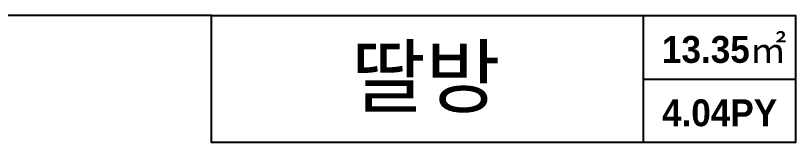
# Model space of a CAD drawing. Header units: inches. Extents: x -63256 to 33689, y -34490 to 100230.
# Drawn here: x -15558 to -13378, y 5052 to 5406 of the extents above; entities that cross this region are included whole.
import ezdxf
from ezdxf.enums import TextEntityAlignment as Align

# ---------------------------------------------------------------- set-up
doc = ezdxf.new("R2010")
doc.units = ezdxf.units.IN
doc.header["$LTSCALE"] = 100
doc.header["$MEASUREMENT"] = 0
doc.layers.add('0-ELC TEXT', color=7, linetype='Continuous')
doc.layers.add('03-TEXT', color=3, linetype='Continuous')
doc.styles.add('넥슨고딕', font='')
doc.styles.add('코레일둥고', font='')
doc.styles.get('넥슨고딕').set_extended_font_data('NEXON Lv1 Gothic Bold', bold=True)
doc.styles.get('코레일둥고').set_extended_font_data('Korail Round Gothic Medium')

msp = doc.modelspace()

# ---------------------------------------------------------------- linework, layer by layer
at = {"layer": '0-ELC TEXT'}
for p, q in [((-15010.4, 5406), (-16615.6, 5406)), ((-13803.2, 5052.2), (-13803.2, 5406)), ((-13803.2, 5229.1), (-13378.5, 5229.1))]:
    msp.add_line(p, q, dxfattribs=at)
msp.add_lwpolyline([(-15010.4, 5406), (-13378.5, 5406), (-13378.5, 5052.2), (-15010.4, 5052.2)], close=True, dxfattribs=at)

# ---------------------------------------------------------------- texts
at = {"layer": '03-TEXT'}
for s, height, style, p in [('13.35㎡', 75, '넥슨고딕', (-13577.5, 5274.2)), ('딸방', 166.67, '코레일둥고', (-14411.7, 5152.5)), ('4.04PY', 75, '넥슨고딕', (-13590.3, 5097.3))]:
    msp.add_text(s, height=height, dxfattribs=dict(at, style=style)).set_placement(p, align=Align.CENTER)

doc.saveas('drawing.dxf')
